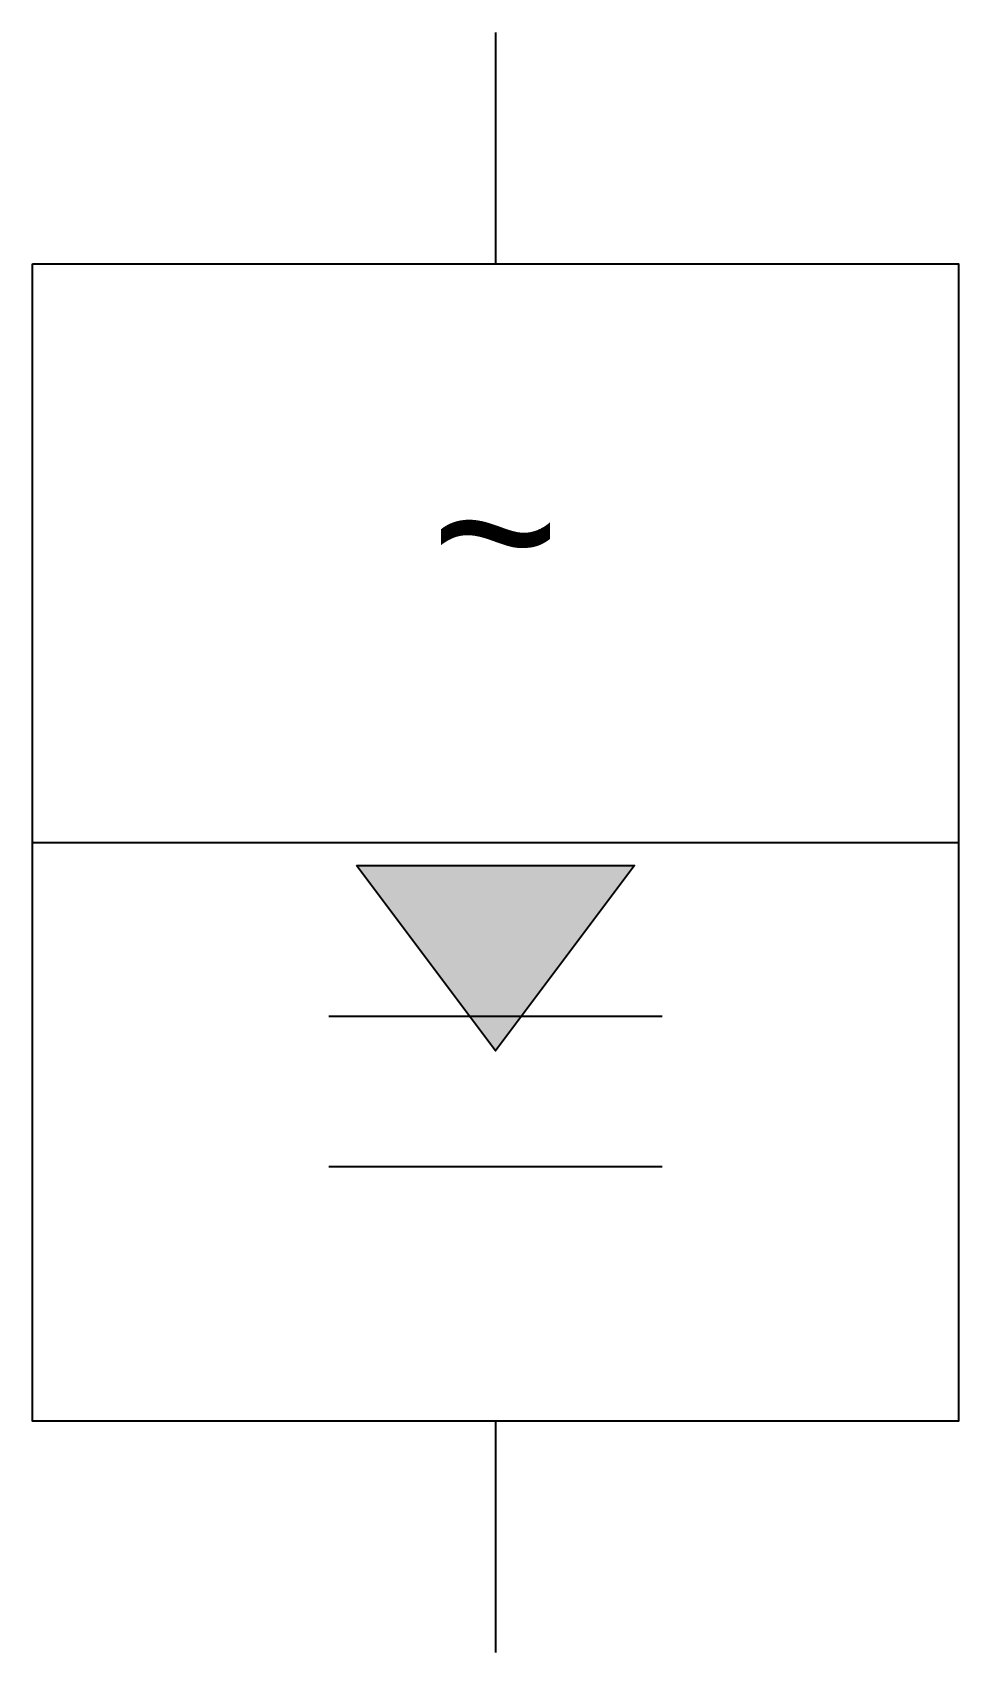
# Model space of a CAD drawing. Header units: millimetres. Extents: x -5 to 5, y -17.5 to 0.
import ezdxf
from ezdxf.enums import TextEntityAlignment as Align

# ---------------------------------------------------------------- set-up
doc = ezdxf.new("R2010")
doc.units = ezdxf.units.MM
doc.layers.get('0').update_dxf_attribs({"linetype": 'CONTINUOUS'})
doc.styles.add('ARIAL', font='arial.ttf')

# ---------------------------------------------------------------- blocks, each defined once
blk = doc.blocks.new('291_E_LV_SLD_IEC60617_rectifier')
at = {"true_color": 0x0000ff}
for p, q in [((0, 0), (0, -2.5)), ((-5, -8.75), (5, -8.75)), ((-1.8, -10.625), (1.8, -10.625)), ((-1.8, -12.25), (1.8, -12.25)), ((0, -15), (0, -17.5))]:
    blk.add_line(p, q, dxfattribs=at)
for points in [[(-5, -2.5), (5, -2.5), (5, -15), (-5, -15)], [(-1.5, -9), (1.5, -9), (0, -11)]]:
    blk.add_lwpolyline(points, close=True, dxfattribs=at)
blk.add_solid([(-1.5, -9), (1.5, -9), (0, -11)], dxfattribs=at)
at = {"true_color": 0x0000ff, "style": 'ARIAL'}
blk.add_text('~', height=1.7, dxfattribs=at).set_placement((0, -6.237), align=Align.CENTER)
blk.add_attdef('TAG', text='', height=2.5, dxfattribs=at).set_placement((-7, -2.2), align=Align.RIGHT)
at = {"color": 7, "style": 'ARIAL'}
for tag, p in [('AC_INPUT', (-7, -9)), ('DC_OUTPUT', (-7, -12)), ('POWER', (-7, -15)), ('MANUFACTURER', (-7, -18))]:
    blk.add_attdef(tag, text='', height=1.7, dxfattribs=at).set_placement(p, align=Align.RIGHT)

msp = doc.modelspace()

# ---------------------------------------------------------------- block references
msp.add_blockref('291_E_LV_SLD_IEC60617_rectifier', (0, 0))

doc.saveas('drawing.dxf')
